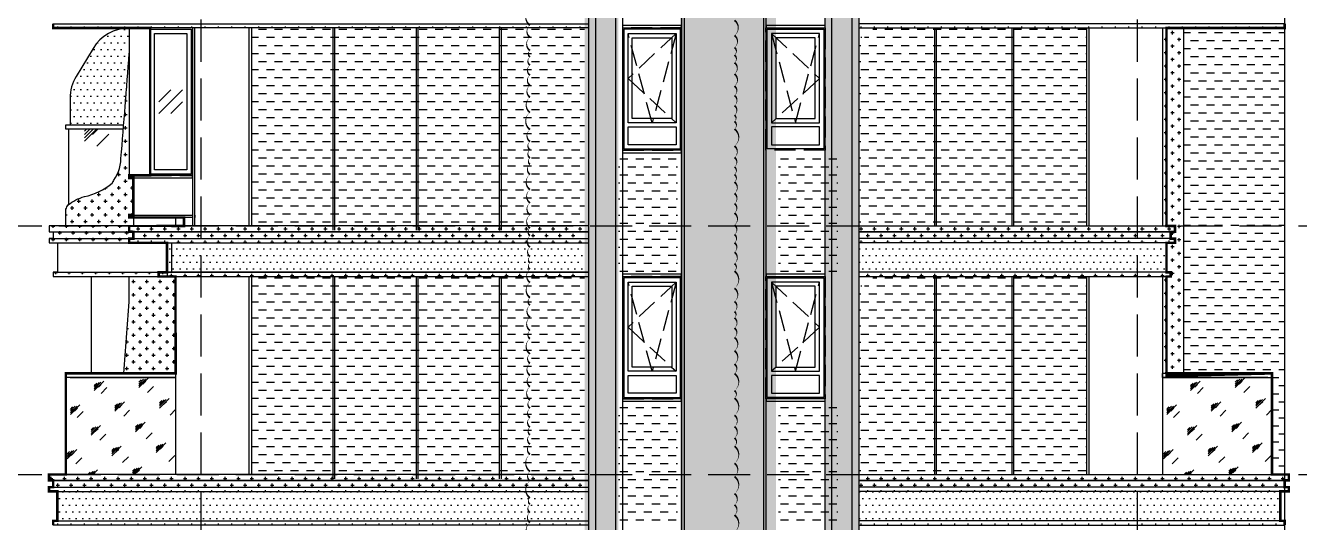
# Model space of a CAD drawing. Extents: x 646072 to 1012572, y -46617 to 16093.
# Drawn here: x 845536 to 860642, y -21372 to -15472 of the extents above; entities that cross this region are included whole.
import ezdxf

# ---------------------------------------------------------------- set-up
doc = ezdxf.new("R2010")
doc.units = 0
doc.header["$LTSCALE"] = 1000
doc.header["$MEASUREMENT"] = 0
for name, pattern in [('3#楼-HZS$0$3#楼-HZS$0$__DASH', [0.35, 0.25, -0.1]), ('3#楼-HZS$0$3#楼-HZS$0$DASH', [0.35, 0.25, -0.1]), ('3#楼-HZS$0$DOTE', [2.4200000000000004, 2, -0.2, 0.02, -0.2])]:
    doc.linetypes.add(name, pattern=pattern)
for name, color, linetype in [('3#楼-HZS$0$3#楼-HZS$0$00-看线', 251, 'Continuous'), ('3#楼-HZS$0$3#楼-HZS$0$00-立面灰色金属看线', 252, 'Continuous'), ('3#楼-HZS$0$3#楼-HZS$0$00-立面米色看线', 31, 'Continuous'), ('3#楼-HZS$0$3#楼-HZS$0$0923调整', 6, 'Continuous'), ('3#楼-HZS$0$3#楼-HZS$0$A-LINE-浅灰色铝板幕墙-填充', 115, 'Continuous'), ('3#楼-HZS$0$3#楼-HZS$0$DOTE', 1, '3#楼-HZS$0$DOTE'), ('3#楼-HZS$0$3#楼-HZS$0$ELEV-WIND', 4, 'Continuous'), ('3#楼-HZS$0$3#楼-HZS$0$RAIL', 163, 'Continuous'), ('3#楼-HZS$0$3#楼-HZS$0$WINDOW', 4, 'Continuous'), ('3#楼-HZS$0$3#楼-HZS$0$填充-浅黄色铝板', 30, 'Continuous'), ('3#楼-HZS$0$3#楼-HZS$0$填充-深灰色涂料', 11, 'Continuous'), ('3#楼-HZS$0$3#楼-HZS$0$填充-玻璃', 150, 'Continuous'), ('3#楼-HZS$0$3#楼-HZS$0$填充-银白色铝板', 115, 'Continuous'), ('3#楼-HZS$0$立面分缝', 5, 'Continuous')]:
    doc.layers.add(name, color=color, linetype=linetype)
doc.layers.add('3#楼-HZS$0$3#楼-HZS$0$1#2#住宅楼 平面图$0$A-00-15-1#-PM-2F$0$00-装饰-看', color=46, linetype='Continuous', lineweight=5)
doc.layers.add('3#楼-HZS$0$A-ANNO-MODI', color=6, linetype='Continuous', plot=False)
pattern_1 = [(0, (0, -8850), (95.25, 95.25), [95.25, -95.25])]
pattern_2 = [(0, (0, -11800), (95.25, 95.25), [95.25, -95.25])]
pattern_3 = [(0, (0, 5900), (95.25, 95.25), [95.25, -95.25])]
pattern_4 = [(0, (0, 2950), (95.25, 95.25), [95.25, -95.25])]
pattern_5 = [(0, (0, 0), (79.375, 79.375), [39.6875, -119.0625]), (90, (19.84375, -19.84375), (-79.375, 79.375), [39.6875, -119.0625])]
pattern_6 = [(0, (0, -5900), (79.375, 79.375), [39.6875, -119.0625]), (90, (19.84375, -5919.84375), (-79.375, 79.375), [39.6875, -119.0625])]
pattern_7 = [(0, (0, -11800), (79.375, 79.375), [39.6875, -119.0625]), (90, (19.84375, -11819.84375), (-79.375, 79.375), [39.6875, -119.0625])]
pattern_8 = [(0, (0, -11800), (39.6875, 79.375), [0, -79.375])]
pattern_9 = [(0, (0, -5900), (39.6875, 79.375), [0, -79.375])]

# ---------------------------------------------------------------- blocks, each defined once
blk = doc.blocks.new('3#楼-HZS$0$3#楼-HZS$0$asdg04d+9j80')
at = {"layer": '3#楼-HZS$0$3#楼-HZS$0$ELEV-WIND', "color": 8, "linetype": '3#楼-HZS$0$3#楼-HZS$0$__DASH'}
blk.add_lwpolyline([(166652.1028225891, -257724.6046364194), (167352.1028225764, -257724.6046364194), (167352.1028225764, -259174.6046364194), (166652.1028225891, -259174.6046364194)], close=True, dxfattribs=at)
at = {"layer": '3#楼-HZS$0$3#楼-HZS$0$ELEV-WIND'}
for points in [[(166667.1028225891, -257739.6046364194), (167337.1028225764, -257739.6046364194), (167337.1028225764, -259159.6046364194), (166667.1028225891, -259159.6046364194)], [(167287.1028225764, -257789.6046364194), (166717.1028225891, -257789.6046364194), (166717.1028225891, -258849.6046364194), (167287.1028225764, -258849.6046364194)], [(167237.1028225764, -257839.6046364194), (166767.1028225891, -257839.6046364194), (166767.1028225891, -258799.6046364194), (167237.1028225764, -258799.6046364194)], [(167287.1028225764, -258899.6046364194), (166717.1028225891, -258899.6046364194), (166717.1028225891, -259109.6046364194), (167287.1028225764, -259109.6046364194)]]:
    blk.add_lwpolyline(points, close=True, dxfattribs=at)
at = {"layer": '3#楼-HZS$0$3#楼-HZS$0$ELEV-WIND', "color": 8, "linetype": '3#楼-HZS$0$3#楼-HZS$0$DASH'}
for points in [[(166717.1028225891, -257789.6046364194), (167287.1028225764, -258324.6046364194), (166717.1028225891, -258849.6046364194)], [(166717.1028225891, -257789.6046364194), (167002.1028225827, -258849.6046364194), (167287.1028225764, -257789.6046364194)]]:
    blk.add_lwpolyline(points, dxfattribs=at)
blk = doc.blocks.new('3#楼-HZS$0$3#楼-HZS$0$df0j4+fg90')
at = {"layer": '3#楼-HZS$0$3#楼-HZS$0$A-LINE-浅灰色铝板幕墙-填充'}
h = blk.add_hatch(dxfattribs=at)
h.set_pattern_fill('DOTS', color=256, scale=50)
h.set_pattern_definition(pattern_9)
h.paths.add_polyline_path([(353517.7287964083, 121489.0151179913), (348567.6548393955, 121489.0151179913), (348567.6548393955, 121139.0151179913), (353517.7287964083, 121139.0151179913)])
h = blk.add_hatch(dxfattribs=at)
h.set_pattern_fill('DOTS', color=256, scale=50)
h.set_pattern_definition(pattern_9)
h.paths.add_polyline_path([(360417.9701217088, 121489.0151179913), (356768.3536430785, 121489.0151179913), (356768.3536430785, 121139.0151179913), (360417.9701217088, 121139.0151179913)])
h = blk.add_hatch(dxfattribs=at)
h.set_pattern_fill('DOTS', color=256, scale=50)
h.set_pattern_definition(pattern_8)
h.paths.add_polyline_path([(353517.7287964083, 118539.0151179913), (347267.7280348499, 118539.0151179913), (347267.7280348499, 118189.0151179913), (353517.7287964083, 118189.0151179913)])
h = blk.add_hatch(dxfattribs=at)
h.set_pattern_fill('DOTS', color=256, scale=50)
h.set_pattern_definition(pattern_8)
h.paths.add_polyline_path([(361767.9701217088, 118539.0151179913), (356768.3536430785, 118539.0151179913), (356768.3536430785, 118189.0151179913), (361767.9701217088, 118189.0151179913)])
at = {"layer": '3#楼-HZS$0$3#楼-HZS$0$填充-浅黄色铝板'}
h = blk.add_hatch(dxfattribs=at)
h.set_pattern_fill('CROSS', color=30, scale=50)
h.set_pattern_definition(pattern_5)
h.paths.add_polyline_path([(353517.7287964083, 115189.0151179791), (353917.7287964083, 115189.0151179791), (353917.7287964083, 133489.0151179914), (353517.7287964083, 133489.0151179914)])
h = blk.add_hatch(dxfattribs=at)
h.set_pattern_fill('CROSS', color=30, scale=50)
h.set_pattern_definition([(0, (-150, 0), (79.375, 79.375), [39.6875, -119.0625]), (90, (-130.15625, -19.84375), (-79.375, 79.375), [39.6875, -119.0625])])
h.paths.add_polyline_path([(356368.3536430784, 107189.0151181612), (356768.3536430786, 107189.0151181612), (356768.3536430785, 130539.0151179913), (356368.3536430785, 130539.0151179913)])
h = blk.add_hatch(dxfattribs=at)
h.set_pattern_fill('CROSS', color=30, scale=50)
h.set_pattern_definition(pattern_6)
h.paths.add_polyline_path([(353517.7287964083, 124639.0151179913), (347167.7280348499, 124639.0151179913), (347167.7280348499, 124569.0151179791), (353517.7287964083, 124569.0151179791)])
h.paths.add_polyline_path([(353517.7287964083, 124569.0151179791), (347217.7280348499, 124569.0151179791), (347217.7280348499, 124489.0151179791), (353517.7287964083, 124489.0151179791)])
h.paths.add_polyline_path([(353517.7287964083, 124489.0151179791), (347217.7280348499, 124489.0151179791), (347167.7280348499, 124489.0151179791), (347167.7280348499, 124439.0151179913), (347267.7280348499, 124439.0151179913), (353517.7287964083, 124439.0151179913)])
h.paths.add_polyline_path([(353517.7287964083, 124089.0151179913), (347217.7280348499, 124089.0151179913), (347217.7280348499, 124039.0151179913), (353517.7287964083, 124039.0151179913)])
h = blk.add_hatch(dxfattribs=at)
h.set_pattern_fill('CROSS', color=30, scale=50)
h.set_pattern_definition(pattern_6)
h.paths.add_polyline_path([(361867.9701217088, 124639.0151179913), (356768.3536430785, 124639.0151179913), (356768.3536430785, 124569.0151179791), (361867.9701217088, 124569.0151179791)])
h.paths.add_polyline_path([(361817.9701217088, 124569.0151179791), (356768.3536430785, 124569.0151179791), (356768.3536430785, 124489.0151179791), (361817.9701217088, 124489.0151179791)])
h.paths.add_polyline_path([(361867.9701217088, 124489.0151179791), (361817.9701217088, 124489.0151179791), (356768.3536430785, 124489.0151179791), (356768.3536430785, 124439.0151179913), (361767.9701217088, 124439.0151179913), (361867.9701217088, 124439.0151179913)])
h.paths.add_polyline_path([(361817.9701217088, 124089.0151179913), (356768.3536430785, 124089.0151179913), (356768.3536430785, 124039.0151179913), (361817.9701217088, 124039.0151179913)])
h = blk.add_hatch(dxfattribs=at)
h.set_pattern_fill('CROSS', color=30, scale=50)
h.set_pattern_definition(pattern_6)
h.paths.add_polyline_path([(353517.7287964083, 121689.0151179913), (348117.6548393955, 121689.0151179913), (348117.6548393955, 121619.0151179791), (353517.7287964083, 121619.0151179791)])
h.paths.add_polyline_path([(353517.7287964083, 121619.0151179791), (348167.6548393955, 121619.0151179791), (348167.6548393955, 121539.0151179791), (353517.7287964083, 121539.0151179791)])
h.paths.add_polyline_path([(353517.7287964083, 121539.0151179791), (348117.6548393955, 121539.0151179791), (348117.6548393955, 121489.0151179913), (348567.6548393955, 121489.0151179913), (353517.7287964083, 121489.0151179913)])
h.paths.add_polyline_path([(353517.7287964083, 121139.0151179913), (348567.6548393955, 121139.0151179913), (348567.6548393955, 121089.0151179791), (353517.7287964083, 121089.0151179791)])
h = blk.add_hatch(dxfattribs=at)
h.set_pattern_fill('CROSS', color=30, scale=50)
h.set_pattern_definition(pattern_6)
h.paths.add_polyline_path([(360517.9701217088, 121689.0151179913), (356768.3536430785, 121689.0151179913), (356768.3536430785, 121619.0151179791), (360517.9701217088, 121619.0151179791)])
h.paths.add_polyline_path([(360467.9701217088, 121619.0151179791), (356768.3536430785, 121619.0151179791), (356768.3536430785, 121539.0151179791), (360467.9701217088, 121539.0151179791)])
h.paths.add_polyline_path([(360517.9701217088, 121539.0151179791), (360467.9701217088, 121539.0151179791), (356769.102231172, 121539.0151179791), (356769.102231172, 121489.0151179913), (360417.9701217088, 121489.0151179913), (360517.9701217088, 121489.0151179913)])
h.paths.add_polyline_path([(360467.9701217088, 121139.0151179913), (356768.3536430785, 121139.0151179913), (356768.3536430785, 121089.0151179913), (360467.9701217088, 121089.0151179913)])
h = blk.add_hatch(dxfattribs=at)
h.set_pattern_fill('CROSS', color=30, scale=50)
h.set_pattern_definition(pattern_7)
h.paths.add_polyline_path([(353517.7287964083, 118739.0151179913), (347167.7280348499, 118739.0151179913), (347167.7280348499, 118669.0151179791), (353517.7287964083, 118669.0151179791)])
h.paths.add_polyline_path([(353517.7287964083, 118669.0151179791), (347217.7280348499, 118669.0151179791), (347217.7280348499, 118589.0151179791), (353517.7287964083, 118589.0151179791)])
h.paths.add_polyline_path([(353517.7287964083, 118589.0151179791), (347217.7280348499, 118589.0151179791), (347167.7280348499, 118589.0151179791), (347167.7280348499, 118539.0151179913), (347267.7280348499, 118539.0151179913), (353517.7287964083, 118539.0151179913)])
h.paths.add_polyline_path([(353517.7287964083, 118189.0151179913), (347217.7280348499, 118189.0151179913), (347217.7280348499, 118139.0151179913), (353517.7287964083, 118139.0151179913)])
h = blk.add_hatch(dxfattribs=at)
h.set_pattern_fill('CROSS', color=30, scale=50)
h.set_pattern_definition(pattern_7)
h.paths.add_polyline_path([(361867.9701217088, 118739.0151179913), (356768.3536430785, 118739.0151179913), (356768.3536430785, 118669.0151179791), (361867.9701217088, 118669.0151179791)])
h.paths.add_polyline_path([(361817.9701217088, 118669.0151179791), (356768.3536430785, 118669.0151179791), (356768.3536430785, 118589.0151179791), (361817.9701217088, 118589.0151179791)])
h.paths.add_polyline_path([(361867.9701217088, 118589.0151179791), (361817.9701217088, 118589.0151179791), (356768.3536430785, 118589.0151179791), (356768.3536430785, 118539.0151179913), (361767.9701217088, 118539.0151179913), (361867.9701217088, 118539.0151179913)])
h.paths.add_polyline_path([(361817.9701217088, 118189.0151179913), (356768.3536430785, 118189.0151179913), (356768.3536430785, 118139.0151179913), (361817.9701217088, 118139.0151179913)])
at = {"layer": '3#楼-HZS$0$3#楼-HZS$0$填充-深灰色涂料'}
h = blk.add_hatch(dxfattribs=at)
h.set_pattern_fill('DASH', color=11, scale=100)
h.set_pattern_definition([(0, (0, 0), (95.25, 95.25), [95.25, -95.25])])
h.paths.add_polyline_path([(354648.1153291609, 107189.0151181612), (355788.102231172, 107189.0151181612), (355788.102231172, 132889.0151180035), (354648.1153291608, 132889.0151180035)])
h = blk.add_hatch(dxfattribs=at)
h.set_pattern_fill('DASH', color=11, scale=100)
h.set_pattern_definition(pattern_1)
h.paths.add_polyline_path([(353517.7287964083, 124039.0151180035), (349567.6551252609, 124039.0151180035), (349567.6551252609, 121689.0151179913), (353517.7287964083, 121689.0151179913)])
h = blk.add_hatch(dxfattribs=at)
h.set_pattern_fill('DASH', color=11, scale=100)
h.set_pattern_definition(pattern_1)
edge = h.paths.add_edge_path()
edge.add_line((359467.9701217088, 124039.0150509019), (356935.5109068885, 124039.0150509019))
edge.add_arc((356819.7083585535, 124042.8797375684), 115.8670186201491, 243.6904142570878, 358.0885732969167, ccw=False)
edge.add_line((356768.3536430785, 123939.0151179792), (356768.3536430785, 121689.0151179913))
edge.add_line((356768.3536430785, 121689.0151179913), (359467.9701217088, 121689.0151179913))
edge.add_line((359467.9701217088, 121689.0151179913), (359467.9701217088, 124039.0150509019))
h = blk.add_hatch(dxfattribs=at)
h.set_pattern_fill('DASH', color=250, scale=100)
h.set_pattern_definition([(0, (-498153.7722642744, 141892.0115909563), (95.25, 95.25), [95.25, -95.25])])
h.paths.add_polyline_path([(361818.0736871633, 124039.0151179913), (360618.3807563861, 124039.0151179913), (360618.3807563861, 119939.0151180039), (361667.9701217087, 119939.0151180039), (361667.9701217087, 119889.0151180006), (361667.9701217087, 118739.0151179913), (361818.0736871633, 118739.0151179913)])
h = blk.add_hatch(dxfattribs=at)
h.set_pattern_fill('DASH', color=11, scale=100)
h.set_pattern_definition(pattern_3)
h.paths.add_polyline_path([(354618.1153291608, 122559.0151180035), (353917.7287964083, 122559.0151180035), (353917.7287964083, 121119.0151180035), (354618.1153291608, 121119.0151180035)])
h = blk.add_hatch(dxfattribs=at)
h.set_pattern_fill('DASH', color=11, scale=100)
h.set_pattern_definition(pattern_3)
h.paths.add_polyline_path([(356518.3536430785, 122559.0151180035), (355818.102231172, 122559.0151180035), (355818.102231172, 121119.0151180035), (356518.3536430785, 121119.0151180035)])
h = blk.add_hatch(dxfattribs=at)
h.set_pattern_fill('DASH', color=11, scale=100)
h.set_pattern_definition(pattern_2)
h.paths.add_polyline_path([(353517.7287964083, 121089.0151180035), (349567.6551252609, 121089.0151180035), (349567.6551252609, 118739.0151179913), (353517.7287964083, 118739.0151179913)])
h = blk.add_hatch(dxfattribs=at)
h.set_pattern_fill('DASH', color=11, scale=100)
h.set_pattern_definition(pattern_2)
edge = h.paths.add_edge_path()
edge.add_line((359467.9701217088, 121089.0150509019), (356935.5109068885, 121089.0150509019))
edge.add_arc((356819.7083585535, 121092.8797375684), 115.8670186201491, 243.6904142570878, 358.0885732969167, ccw=False)
edge.add_line((356768.3536430785, 120989.0151179792), (356768.3536430785, 118739.0151179913))
edge.add_line((356768.3536430785, 118739.0151179913), (359467.9701217088, 118739.0151179913))
edge.add_line((359467.9701217088, 118739.0151179913), (359467.9701217088, 121089.0150509019))
h = blk.add_hatch(dxfattribs=at)
h.set_pattern_fill('DASH', color=11, scale=100)
h.set_pattern_definition(pattern_4)
h.paths.add_polyline_path([(354618.1153291608, 119609.0151180035), (353917.7287964083, 119609.0151180035), (353917.7287964083, 118169.0151180035), (354618.1153291608, 118169.0151180035)])
h = blk.add_hatch(dxfattribs=at)
h.set_pattern_fill('DASH', color=11, scale=100)
h.set_pattern_definition(pattern_4)
h.paths.add_polyline_path([(356518.3536430785, 119609.0151180035), (355818.102231172, 119609.0151180035), (355818.102231172, 118169.0151180035), (356518.3536430785, 118169.0151180035)])
at = {"layer": '3#楼-HZS$0$3#楼-HZS$0$填充-玻璃'}
h = blk.add_hatch(dxfattribs=at)
h.set_pattern_fill('玻璃1', color=150, scale=50)
h.set_pattern_definition([(45, (0, -11780), (-244.9417890030201, 244.9417890030201), [112, -288]), (45, (48, -11760), (-244.9417890030201, 244.9417890030201), [48, -352]), (45, (0, -11760), (-244.9417890030201, 244.9417890030201), [80, -320]), (45, (24, -11780), (268.700576850888, -268.7005768508881), [100, -300]), (45, (0, -11800), (-244.9417890030201, 244.9417890030201), [160, -240]), (45, (0, -11740), (-244.9417890030201, 244.9417890030201), [40, -360])])
h.paths.add_polyline_path([(347367.72803485, 119889.0151180006), (348667.6551252609, 119889.0151180006), (348667.6551252609, 118739.0151179791), (347367.72803485, 118739.0151179791)])
h = blk.add_hatch(dxfattribs=at)
h.set_pattern_fill('玻璃1', color=150, scale=50)
h.set_pattern_definition([(45, (12999.2948337323, -11780), (-244.9417890030201, 244.9417890030201), [112, -288]), (45, (13047.2948337323, -11760), (-244.9417890030201, 244.9417890030201), [48, -352]), (45, (12999.2948337323, -11760), (-244.9417890030201, 244.9417890030201), [80, -320]), (45, (13023.2948337323, -11780), (268.700576850888, -268.7005768508881), [100, -300]), (45, (12999.2948337323, -11800), (-244.9417890030201, 244.9417890030201), [160, -240]), (45, (12999.2948337323, -11740), (-244.9417890030201, 244.9417890030201), [40, -360])])
h.paths.add_polyline_path([(360367.0228685823, 119889.0151180006), (361666.9499589932, 119889.0151180006), (361666.9499589932, 118739.0151179791), (360367.0228685823, 118739.0151179791)])
blk = doc.blocks.new('3#楼-HZS$0$3#楼-HZS$0$tytutyuiytiuty')
at = {"layer": '3#楼-HZS$0$3#楼-HZS$0$ELEV-WIND', "color": 8, "linetype": '3#楼-HZS$0$3#楼-HZS$0$__DASH'}
blk.add_lwpolyline([(147924.410584872, -250027.7864665329), (147424.4108036832, -250027.7864665329), (147424.4108036832, -251777.7864665329), (147924.410584872, -251777.7864665329)], close=True, dxfattribs=at)
at = {"layer": '3#楼-HZS$0$3#楼-HZS$0$ELEV-WIND'}
for points in [[(147424.4108036832, -250042.7864665329), (147909.410584872, -250042.7864665329), (147909.410584872, -251762.7864665329), (147424.4108036832, -251762.7864665329)], [(147474.4108036832, -250092.7864665329), (147859.410584872, -250092.7864665329), (147859.410584872, -251712.7864665329), (147474.4108036832, -251712.7864665329)]]:
    blk.add_lwpolyline(points, close=True, dxfattribs=at)
blk = doc.blocks.new('3#楼-HZS$0$3#楼-HZS$0$zdfs+gd5+9gj0h')
at = {"layer": '3#楼-HZS$0$3#楼-HZS$0$填充-浅黄色铝板'}
h = blk.add_hatch(dxfattribs=at)
h.set_pattern_fill('CROSS', color=250, scale=50)
h.set_pattern_definition(pattern_5)
h.paths.add_polyline_path([(224423.9784421, -124052.2831765233), (224674.3890767773, -124052.2831765233), (224674.3890767773, -126402.2831765354), (224423.9784421, -126402.2831765354)])
h.paths.add_polyline_path([(224423.9784421, -126402.2831765354), (224524.3890767773, -126402.2831765354), (224524.3890767773, -126472.2831765354), (224574.3890767773, -126472.2831765354), (224574.3890767773, -126552.2831765354), (224524.3890767773, -126552.2831765354), (224524.3890767773, -126602.2831765233), (224624.3890767773, -126602.2831765233), (224624.3890767773, -126952.2831765233), (224574.3890767773, -126952.2831765233), (224574.3890767773, -127002.2831765233), (224674.3890767773, -127002.2831765233), (224674.3890767773, -128152.2831765107), (224423.9784421, -128152.2831765107)])
at = {"layer": '3#楼-HZS$0$3#楼-HZS$0$00-看线', "elevation": 1e-08}
blk.add_lwpolyline([(224423.9784421, -124052.2831765233), (224423.9784421, -128152.2831765107)], dxfattribs=at)
blk = doc.blocks.new('3#楼-HZS$0$3#楼-HZS$0$sz0fg4+df980j')
at = {"layer": '3#楼-HZS$0$3#楼-HZS$0$填充-浅黄色铝板'}
h = blk.add_hatch(dxfattribs=at)
h.set_pattern_fill('CROSS', color=250, scale=50)
h.set_pattern_definition([(0, (-1126718.565396795, 51894.03847895226), (79.375, 79.375), [39.6875, -119.0625]), (90, (-1126698.721646795, 51874.19472895226), (-79.375, 79.375), [39.6875, -119.0625])])
edge = h.paths.add_edge_path()
edge.add_line((949.4523340946762, 14500.00068824175), (949.4523340418236, 12970.03873150532))
edge.add_line((949.4523340418236, 12970.03873150532), (1000.00074787729, 12970.03873150358))
edge.add_line((1000.00074787729, 12970.03873150358), (1000.000747862388, 12530.03873149549))
edge.add_line((1000.000747862156, 12530.03873149549), (950.0010790840024, 12530.0387314972))
edge.add_line((950.0010790840024, 12530.0387314972), (950.0007478770567, 12500.0387314972))
edge.add_line((950.0007478772895, 12500.0387314972), (1000.001079083071, 12500.03871720696))
edge.add_line((1000.001079083071, 12500.03871720696), (1000.00074787729, 12400.03873149068))
edge.add_line((1000.00074787729, 12400.03873149068), (199.4552922326839, 12400.03873141343))
edge.add_line((199.455292232451, 12400.03873141341), (199.455292232451, 12600.0387314134))
edge.add_arc((394.2832762735197, 12521.57540758928), 210.0343699277474, 502.4595995358362, 518.0638117142032, ccw=False)
edge.add_arc((544.0989876718959, 12270.51330450809), 493.7138411202642, 464.6628066856925, 489.84925494788, ccw=False)
edge.add_arc((271.7218903187895, 13461.26210623492), 728.1891603912885, 281.6787722616173, 310.7366389926569)
edge.add_arc((327.4796568375314, 13226.18329300666), 525.5691799372054, 322.9471276859082, 357.148631248238)
edge.add_arc((-117825.9819498922, 22714.08146886762), 119059.1236000851, 355.416593846206, 356.0439292272274)
h = blk.add_hatch(dxfattribs=at)
h.set_pattern_fill('CROSS', color=250, scale=50)
h.set_pattern_definition([(0, (-845321.4992200356, 38502.99716113403), (79.375, 79.375), [39.6875, -119.0625]), (90, (-845301.6554700356, 38483.15341113403), (-79.375, 79.375), [39.6875, -119.0625])])
h.paths.add_polyline_path([(949.9278836343437, 12200.00068816898), (949.9278836343437, 12250.00068815681), (999.9278836343437, 12250.00068815681), (1000.001079088659, 12330.00087488462), (949.9278836343437, 12330.00068815681), (949.9278836343437, 12400.00068815681), (0.001079088659025729, 12400.00068815681), (0.001079090172424912, 12330.00087486373), (50.00107908865903, 12330.00087486477), (50.00107908865903, 12250.00087487308), (0.001079088659025729, 12250.00087487308), (0.001079089008271694, 12200.00087489963)])
h = blk.add_hatch(dxfattribs=at)
h.set_pattern_fill('CROSS', color=250, scale=50)
h.set_pattern_definition([(0, (-1726747.74903091, 159635.962865266), (79.375, 79.375), [39.6875, -119.0625]), (90, (-1726727.90528091, 159616.119115266), (-79.375, 79.375), [39.6875, -119.0625])])
h.paths.add_polyline_path([(50.00107908865903, 11850.00068817432), (1400.001079084468, 11850.00068817432), (1400.001079084468, 11800.00068816886), (50.00107908865903, 11800.00068816886)])
h = blk.add_hatch(dxfattribs=at)
h.set_pattern_fill('CROSS', color=250, scale=50)
h.set_pattern_definition([(0, (-1125274.918343643, 51894.00049799713), (79.375, 79.375), [39.6875, -119.0625]), (90, (-1125255.074593643, 51874.15674799713), (-79.375, 79.375), [39.6875, -119.0625])])
edge = h.paths.add_edge_path()
edge.add_line((888.1634962530807, 10650.00075054062), (1499.928169499733, 10650.00075054061))
edge.add_line((1499.928169499733, 10650.00075054061), (1499.928169499617, 11800.00075053556))
edge.add_line((1499.928169499617, 11800.00075053556), (950.0010792915709, 11800.00075053556))
edge.add_line((950.0010792915709, 11800.00075053556), (950.0010792915709, 11499.96270728666))
edge.add_arc((-117825.4332046916, 19714.04348791481), 119059.1236000815, 355.6338132337424, 356.04392922722616, ccw=False)
at = {"layer": '3#楼-HZS$0$3#楼-HZS$0$填充-玻璃'}
h = blk.add_hatch(dxfattribs=at)
h.set_pattern_fill('玻璃1', color=250, scale=100)
h.set_pattern_definition([(45, (-845321.4992200356, 44442.99716113403), (-489.8835780060401, 489.8835780060401), [224, -576]), (45, (-845225.4992200356, 44482.99716113403), (-489.8835780060401, 489.8835780060401), [96, -704]), (45, (-845321.4992200356, 44482.99716113403), (-489.8835780060401, 489.8835780060401), [160, -640]), (45, (-845273.4992200356, 44442.99716113403), (537.401153701776, -537.4011537017761), [200, -600]), (45, (-845321.4992200356, 44402.99716113403), (-489.8835780060401, 489.8835780060401), [320, -480]), (45, (-845321.4992200356, 44522.99716113403), (-489.8835780060401, 489.8835780060401), [80, -720])])
h.paths.add_polyline_path([(881.0175094846636, 13550.00068816835), (230.0039926316822, 13550.00068816835), (230.0039926316822, 12651.39216946189, -0.1088350753991676), (419.1252063425491, 12748.10996564281, 0.1274726537944092), (746.9258121041348, 12909.4626235004, 0.1503499828996154), (852.3981503215618, 13200.00068812897, 0.0007971935028610926)])
at = {"layer": '3#楼-HZS$0$3#楼-HZS$0$填充-银白色铝板'}
h = blk.add_hatch(dxfattribs=at)
h.set_pattern_fill('DOTS', color=250, scale=50)
h.set_pattern_definition([(0, (-1726747.74903091, 159502.8970125259), (39.6875, 79.375), [0, -79.375])])
edge = h.paths.add_edge_path()
edge.add_arc((950.0010792914545, 14250.00068816897), 499.9999999998909, 90.00000000001334, 148.9690272509858)
edge.add_line((521.5567002814496, 14507.75137021384), (321.010913221282, 14174.39545232608))
edge.add_arc((749.4552922315197, 13916.64477028133), 499.9999999999996, 148.9690272510117, 180.0000000000033)
edge.add_line((249.4552922315197, 13916.6447702813), (249.4552922326839, 13600.00068817167))
edge.add_line((249.4552922326839, 13600.00068817167), (885.0142876394093, 13600.00068817167))
edge.add_arc((4126.301803274313, 13593.15710660145), 3241.294740318966, 171.2600042494356, 179.8790271593696, ccw=False)
edge.add_arc((5344.164031145512, 14236.32710294179), 4424.085057908338, 173.3324380912406, 181.9514610011744, ccw=False)
at = {"layer": '3#楼-HZS$0$3#楼-HZS$0$00-看线'}
blk.add_line((950.0010792915709, 11499.96270728661), (950.0010792915709, 11800.00075052786), dxfattribs=at)
at = {"layer": '3#楼-HZS$0$3#楼-HZS$0$00-看线', "color": 250}
blk.add_lwpolyline([(950.0010792914545, 14750.00068818107), (950.0010792914545, 12970.00068819115), (1000.001079084002, 12970.00068818942), (1000.001079084002, 12530.00068818306), (950.0010790840024, 12530.00068818306), (950.0010790830711, 12500.00068818306), (1000.001079083071, 12500.00068818133), (1000.001079084002, 12400.00068816898), (199.455292232451, 12400.00068816898)], dxfattribs=at)
at = {"layer": '3#楼-HZS$0$3#楼-HZS$0$00-看线', "elevation": 3.018086236483697e-07}
blk.add_lwpolyline([(950.0010792914545, 14750.00068816886, 0.2631335219080186), (521.5567002814496, 14507.75137021387), (321.0109132217476, 14174.3954523268, 0.1362316768102551), (249.4552922326839, 13916.64477028002), (249.4552922326839, 13600.00068817097)], format="xyb", dxfattribs=at)
at = {"layer": '3#楼-HZS$0$3#楼-HZS$0$00-看线'}
for points in [[(199.455292232451, 12400.00068809927), (199.455292232451, 12600.00068809926, -0.007705308354080122), (199.455292232451, 12600.00068809926, -0.06819162523306266), (227.7420060987351, 12649.51565102547, -0.110341176888654), (419.1252063425491, 12748.10996564281), (419.1252063425491, 12748.10996564281), (419.1252063425491, 12748.10996564281, 0.1274726537944078), (746.9258121041348, 12909.4626235004), (746.9258121041348, 12909.4626235004, 0.1503499828851486), (852.3981503191171, 13200.00068809961, 0.002846124476623772), (949.4523340946762, 14449.96264492761), (949.4523340946762, 14449.96264492761), (949.4523340946762, 14449.96264492761)], [(888.1634962530807, 10650.0007505406, 0.001789470510424884), (950.0010792915709, 11499.96270728661), (950.0010792915709, 11499.96270728661), (950.0010792915709, 11499.96270728661)]]:
    blk.add_lwpolyline(points, format="xyb", dxfattribs=at)
for points, elevation in [([(881.01750948478, 13550.00068816835), (200.0039926316822, 13550.00068816835), (200.0039926316822, 13600.00068817167), (885.0142876394093, 13600.00068817167)], -9.721127258702678e-09), ([(0.001079088659025729, 12250.00087487308), (1000.001079088659, 12250.00087489397)], 3.118086236483697e-07), ([(50.00107908865903, 11850.00095873034), (1450.249489312177, 11850.00086166195)], 3.118086236483697e-07)]:
    blk.add_lwpolyline(points, dxfattribs=dict(at, elevation=elevation))
for points in [[(230.0039926316822, 13550.00068816835), (230.0039926316822, 12651.39216946189)], [(1000.001079088659, 12400.00068818439), (0.001079088659025729, 12400.00068816898), (0.001079088659025729, 12330.00087486373), (50.00107908865903, 12330.00087486373), (50.00107908865903, 12250.00087487308), (0.001079088659025729, 12250.00087487308), (0.001079088659025729, 12200.00087489963), (100.001079088659, 12200.00087489963), (100.001079088659, 11850.00095873034), (50.00107908865903, 11850.00095873034), (50.00107908865903, 11800.00068816886), (1450.249489312177, 11800.00059108956)], [(0.001079088659025729, 12330.00087486373), (1000.001079088659, 12330.00087488462)], [(500.0010792915709, 11800.00062230531), (500.0010792915709, 10650.00068818161)]]:
    blk.add_lwpolyline(points, dxfattribs=at)
at = {"layer": '3#楼-HZS$0$3#楼-HZS$0$00-看线', "color": 250, "elevation": 3.118086236483697e-07}
blk.add_lwpolyline([(0.001079088659025729, 12200.00087489963), (1000.001079088659, 12200.00087490772)], dxfattribs=at)
blk = doc.blocks.new('3#楼-HZS$0$3#楼-HZS$0$d+f9g5j04+9k0')
at = {"color": 7, "const_width": 30}
for points in [[(440958.4997100325, 1434.282804610964), (440958.4997100325, 1484.282804610964), (440908.4997100325, 1484.282804610964), (440908.4997100325, 1834.282804610964), (441008.4997100325, 1834.282804610964), (441008.4997100325, 1884.282804598799), (440959.0287951363, 1884.282804598799), (440959.0287951363, 1964.282804598799), (441008.4997100325, 1964.282804598799), (441008.4997100325, 2034.282804610964), (440809.7419315799, 2034.282804623595), (440809.7419315799, 3234.282804623595), (439558.7946784563, 3234.282804620801), (439558.7946784535, 4384.282804610964), (439608.7946784535, 4384.282804610964), (439608.7946784535, 4434.282804610964), (439558.7946784535, 4434.282804610964), (439558.7946784535, 4784.282804610964), (439658.7946784535, 4784.282804610964), (439658.7946784535, 4834.282804598799), (439608.7946784535, 4834.282804598799), (439608.7946784535, 4914.282804598799), (439658.7946784535, 4914.282804598799), (439658.7946784535, 4984.282804610964), (439558.7946784535, 4984.282804610964), (439558.7946784535, 7334.282804610964), (440958.4997100325, 7334.282804610964), (440958.4997100325, 7384.282804610964)], [(426357.8774215883, 7384.282804610964), (426357.8774215883, 7334.282804610964), (427508.1783202488, 7334.282804610964), (427508.1783202488, 5584.282804610964), (427257.9239407042, 5584.282804610964), (427257.9239404495, 5554.282804633258), (427307.9239402422, 5554.282804633258), (427307.9239407042, 5114.28280462345), (427257.9239407042, 5114.282804625167), (427257.9239407042, 5114.282804625167), (427257.9239407042, 5084.282804625167), (427908.0459205068, 5084.282804602568), (427908.0459205068, 4984.504524386066), (427258.1778155724, 4984.282804610935), (427258.1778155738, 4914.282804618648), (427308.1778155724, 4914.282804598799), (427308.1778155724, 4834.282804598799), (427258.1778155724, 4834.282804598799), (427257.9239402422, 4784.282804618648), (427708.1778155724, 4784.282804610964), (427708.1778155724, 4434.282804610964), (427608.1778155724, 4434.282804610964), (427608.1778155724, 4384.282804598799), (427808.1781014376, 4384.282804598799), (427809.1982641532, 3234.282804623595), (426507.8774215884, 3234.282804623595), (426507.8774215884, 2034.282804610935), (426308.2510110266, 2034.282804610964), (426308.2510110266, 1964.282804598799), (426357.8774215883, 1964.282804598799), (426357.8774215883, 1884.282804598799), (426307.8774215883, 1884.282804598799), (426307.8774215883, 1834.282804610964), (426407.8774215883, 1834.282804610964), (426407.8774215883, 1484.282804610964), (426357.8774215883, 1484.282804610964), (426357.8774215883, 1434.282804610964)]]:
    blk.add_lwpolyline(points, dxfattribs=at)
blk = doc.blocks.new('3#楼-HZS$0$3#楼-HZS$0$dfj+f+ghkj+')
at = {"color": 8}
for points in [[(846763.927498941, -18586.57511671548), (846622.5061427037, -18727.9964729528)], [(846905.3488551782, -18586.57511671554), (846622.5061427037, -18869.41782919018)], [(846763.927498941, -18586.57511671548), (846622.5061427037, -18727.9964729528)], [(846905.3488551782, -18586.57511671554), (846622.5061427037, -18869.41782919018)], [(846905.3488551785, -18727.9964729528), (846763.927498941, -18869.41782919012)], [(846905.3488551785, -18727.9964729528), (846763.927498941, -18869.41782919012)]]:
    blk.add_lwpolyline(points, dxfattribs=at)
blk = doc.blocks.new('3#楼-HZS$0$ytrhgfhfh')
at = {"layer": '3#楼-HZS$0$立面分缝'}
for points in [[(849182.7553405674, -17901.7891666856), (849182.7553405642, -15501.78916667911)], [(849202.7553405674, -17901.78916668557), (849202.7553405642, -15501.78916667908)], [(850170.2553405643, -17901.78916669777), (850170.255340561, -15501.78916669128)], [(850190.2553405643, -17901.78916669774), (850190.255340561, -15501.78916669125)], [(851157.7553405612, -17901.7891666856), (851157.7553405579, -15501.78916667911)], [(851177.7553405612, -17901.78916668557), (851177.7553405579, -15501.78916667908)], [(856315.8801872312, -17851.78916669125), (856315.8801872281, -15501.78923376848)], [(856335.8801872312, -17851.78916669125), (856335.8801872281, -15501.78923376848)], [(857235.8801872345, -17851.78916669125), (857235.8801872313, -15501.78923376848)], [(857255.8801872345, -17851.78916669125), (857255.8801872313, -15501.78923376848)], [(849182.7553405674, -20851.78916669777), (849182.7553405642, -18451.78916669128)], [(849202.7553405674, -20851.78916669774), (849202.7553405642, -18451.78916669125)], [(850170.2553405643, -20851.78916670993), (850170.255340561, -18451.78916670344)], [(850190.2553405643, -20851.7891667099), (850190.255340561, -18451.78916670341)], [(851157.7553405612, -20851.78916669777), (851157.7553405579, -18451.78916669128)], [(851177.7553405612, -20851.78916669774), (851177.7553405579, -18451.78916669125)], [(856315.8801872312, -20801.78916669125), (856315.8801872281, -18451.78923376848)], [(856335.8801872312, -20801.78916669125), (856335.8801872281, -18451.78923376848)], [(857235.8801872345, -20801.78916669125), (857235.8801872313, -18451.78923376848)], [(857255.8801872345, -20801.78916669125), (857255.8801872313, -18451.78923376848)]]:
    blk.add_lwpolyline(points, dxfattribs=at)

msp = doc.modelspace()

# ---------------------------------------------------------------- linework, layer by layer
at = {"color": 250}
msp.add_lwpolyline([(860465.6002313129, -2501.789166678966), (860465.6002313129, -32051.78916669125)], dxfattribs=at)
at = {"layer": '3#楼-HZS$0$3#楼-HZS$0$00-立面灰色金属看线'}
for points in [[(853315.6418733104, -6651.789166666858), (853315.6418733104, -32351.78916667896)], [(853345.6418733104, -6651.789166666858), (853345.6418733104, -32351.78916667896)], [(847515.1816694106, -15501.78916667908), (847515.1816694106, -17851.78916669125)], [(847545.1816694106, -17851.78916669125), (847545.1816694106, -15501.78916667908)], [(848185.1816694106, -15501.78916669125), (848185.1816694106, -17851.78916667897)], [(848215.1816694106, -15501.78916669125), (848215.1816694106, -17851.78916667897)], [(858115.4966658584, -15501.78916666686), (858115.4966658584, -17851.78916668642)], [(858145.4966658584, -15501.78916666686), (858145.4966658584, -17851.78916668642)], [(859015.4966658584, -15501.78916666686), (859015.4966658584, -17851.78916668642)], [(846815.1813835452, -17721.78916666488), (846815.1813835452, -17281.78916665679)], [(847515.1816694106, -17751.78916663944), (846765.1813835452, -17751.78916666488), (846765.1813835452, -17721.78916666488), (847515.1816694106, -17721.78916663997)], [(847315.1816694106, -17751.789166684), (847315.1816694106, -17851.78916667908)], [(847545.1816694106, -17721.78916663898), (847545.1816694106, -17751.78916664114)], [(847315.1816694106, -18451.78916669125), (847315.1816694106, -20801.78916667897)], [(848185.1816694106, -18451.78916669125), (848185.1816694106, -20801.78916667897)], [(848215.1816694106, -18451.78916669125), (848215.1816694106, -20801.78916667897)], [(858115.4966658584, -18451.78916666686), (858115.4966658584, -20801.78916668642)], [(858145.4966658584, -18451.78916666686), (858145.4966658584, -20801.78916668642)], [(859015.4966658584, -18451.78916666686), (859015.4966658584, -20801.78916668642)]]:
    msp.add_lwpolyline(points, dxfattribs=at)
at = {"layer": '3#楼-HZS$0$3#楼-HZS$0$00-立面灰色金属看线', "elevation": 9.99999917259629e-09}
for points in [[(854285.6287753216, -6651.789166666858), (854285.6287753216, -32351.78916667896)], [(854315.6287753216, -6651.789166666858), (854315.6287753216, -32351.78916667896)]]:
    msp.add_lwpolyline(points, dxfattribs=at)
at = {"layer": '3#楼-HZS$0$3#楼-HZS$0$00-立面灰色金属看线', "elevation": 9.999999999999904e-09}
for points in [[(852615.6418733231, -15471.78916666689), (852615.6418733231, -15501.78916666689), (853315.6418733104, -15501.78916666689), (853315.6418733104, -15471.78916666689)], [(854315.8801872408, -15471.78916666689), (854315.8801872408, -15501.78916666689), (855015.8801872281, -15501.78916666689), (855015.8801872281, -15471.78916666689)], [(852615.6418733231, -18421.78916666689), (852615.6418733231, -18451.78916666689), (853315.6418733104, -18451.78916666689), (853315.6418733104, -18421.78916666689)], [(854315.8801872408, -18421.78916666689), (854315.8801872408, -18451.78916666689), (855015.8801872281, -18451.78916666689), (855015.8801872281, -18421.78916666689)]]:
    msp.add_lwpolyline(points, close=True, dxfattribs=at)
at = {"layer": '3#楼-HZS$0$3#楼-HZS$0$00-立面灰色金属看线'}
for points in [[(852615.6418733231, -16951.78916666689), (852615.6418733231, -16981.78916666689), (853315.6418733104, -16981.78916666689), (853315.6418733104, -16951.78916666689)], [(847515.1816694106, -17281.78916668169), (847515.1816694106, -17251.78916668223), (846765.1813835452, -17251.78916665679), (846765.1813835452, -17281.78916665679)], [(852615.6418733231, -19901.78916666689), (852615.6418733231, -19931.78916666689), (853315.6418733104, -19931.78916666689), (853315.6418733104, -19901.78916666689)], [(854315.8801872408, -19901.78916666689), (854315.8801872408, -19931.78916666689), (855015.8801872281, -19931.78916666689), (855015.8801872281, -19901.78916666689)]]:
    msp.add_lwpolyline(points, close=True, dxfattribs=at)
at = {"layer": '3#楼-HZS$0$3#楼-HZS$0$00-立面米色看线'}
for points in [[(845865.2545789995, -27021.78916669125), (851915.2553405579, -27021.78916669125, 0.414213562373095), (852535.2553405579, -26401.78916669125), (852535.2553405579, -25775.44371669349), (852535.2553405579, -4351.789166691131, 0.414213562373095), (851915.2553405579, -3731.789166691131), (846765.2549082724, -3731.789166691131), (846765.2549082724, -3651.789166678966), (851915.2553405579, -3651.789166678966, -0.414213562373095), (852615.2553405579, -4351.789166678966), (852615.2553405579, -25775.44371669349)], [(855015.8801872281, -32351.78916667896), (855015.8801872281, -6751.789166678966, -0.4142135623730951), (855715.8801872281, -6051.789166678966), (859665.4958887958, -6051.789166678966), (859665.4958887958, -6131.789166691131), (859565.4958887958, -6131.789166691131)], [(855095.8801872281, -32351.78916667896), (855095.8801872281, -6751.789166691131, -0.4142135623730951), (855715.8801872281, -6131.789166691131), (859565.4958887958, -6131.789166691131)], [(855335.8801872281, -32351.78916667896), (855335.8801872281, -6751.789166678966, -0.4142135623730951), (855715.8801872281, -6371.789166678966), (859565.4958887958, -6371.789166678966)], [(859565.4958887958, -6371.789166678966), (859665.4958887958, -6371.789166678966), (859665.4958887958, -6451.789166691131), (855715.8801872281, -6451.789166691131, 0.4142135623730951), (855415.8801872281, -6751.789166691131), (855415.8801872281, -32351.78916667898)]]:
    msp.add_lwpolyline(points, format="xyb", dxfattribs=at)
msp.add_lwpolyline([(851915.2553405579, -26701.78916667908, 0.414213562373095), (852215.2553405579, -26401.78916667908), (852215.2553405579, -25775.44371669349), (852215.2553405579, -4351.789166691131, 0.414213562373095), (851915.2553405579, -4051.789166691131), (846765.2549082724, -4051.789166691131), (846765.2549082724, -3971.789166678966), (851915.2553405579, -3971.789166678966, -0.414213562373095), (852295.2553405579, -4351.789166678966), (852295.2553405579, -25775.44371669349), (852295.2553405579, -26401.78916669125, -0.414213562373095), (851915.2553405579, -26781.78916669125), (845815.2545789995, -26781.78916669125), (845815.2545789995, -26701.78916667908)], format="xyb", close=True, dxfattribs=at)
for points in [[(852215.2553405579, -15501.78916667908), (845865.2545789995, -15501.78916667908), (845865.2545789995, -15451.78916667908), (852215.2553405579, -15451.78916667908)], [(855415.8801872281, -15501.78916667908), (860465.4966658584, -15501.78916667908), (860465.4966658584, -15451.78916667908), (855415.8801872281, -15451.78916667908)], [(852215.2553405579, -17851.78916667908), (846765.1813835452, -17851.78916667908), (846765.1813835452, -17921.78916669125), (852215.2553405579, -17921.78916669125)], [(852215.2553405579, -17921.78916669125), (846815.1813835452, -17921.78916669125), (846815.1813835452, -18001.78916669125), (846765.1813835452, -18001.78916669125), (846765.1813835452, -18051.78916667908), (847265.1813835452, -18051.78916667908), (847265.1813835452, -18401.78916667908), (852215.2553405579, -18401.78916667908)], [(855416.6287753216, -17851.78916667908), (859165.4966658584, -17851.78916667908), (859165.4966658584, -17921.78916669125), (855416.6287753216, -17921.78916669125)], [(855416.6287753216, -17921.78916669125), (859115.4966658584, -17921.78916669125), (859115.4966658584, -18001.78916669125), (859165.4966658584, -18001.78916669125), (859165.4966658584, -18051.78916667908), (859065.4966658584, -18051.78916667908), (859065.4966658584, -18401.78916667908), (855416.6287753216, -18401.78916667908)], [(846815.1813835452, -18001.78916669125), (852215.2553405579, -18001.78916669125)], [(846865.1813835452, -18051.78916667908), (852215.2553405579, -18051.78916667908)], [(859115.4966658584, -18001.78916669125), (855416.6287753216, -18001.78916669125)], [(859065.4966658584, -18051.78916667908), (855416.6287753216, -18051.78916667908)], [(852215.2553405579, -18401.78916667908), (847215.1813835452, -18401.78916667908), (847215.1813835452, -18451.78916669125), (852215.2553405579, -18451.78916669125)], [(855416.6287753216, -18451.78916667908), (859115.4966658584, -18451.78916667908), (859115.4966658584, -18401.78916667908), (855416.6287753216, -18401.78916667908)], [(852215.2553405579, -20801.78916667908), (845815.2545789995, -20801.78916667908), (845815.2545789995, -20871.78916669125), (852215.2553405579, -20871.78916669125)], [(855415.8801872281, -20801.78916667908), (860515.4966658584, -20801.78916667908), (860515.4966658584, -20871.78916669125), (855415.8801872281, -20871.78916669125)], [(852215.2553405579, -20871.78916669125), (845865.2545789995, -20871.78916669125), (845865.2545789995, -20951.78916669125), (845815.2545789995, -20951.78916669125), (845815.2545789995, -21001.78916667908), (845915.2545789995, -21001.78916667908), (845915.2545789995, -21351.78916667908), (852215.2553405579, -21351.78916667908)], [(845865.2545789995, -20951.78916669125), (852215.2553405579, -20951.78916669125)], [(855415.8801872281, -20871.78916669125), (860465.4966658584, -20871.78916669125), (860465.4966658584, -20951.78916669125), (860515.4966658584, -20951.78916669125), (860515.4966658584, -21001.78916667908), (860415.4966658584, -21001.78916667908), (860415.4966658584, -21351.78916667908), (855415.8801872281, -21351.78916667908)], [(860465.4966658584, -20951.78916669125), (855415.8801872281, -20951.78916669125)], [(845915.2545789995, -21001.78916667908), (852215.2553405579, -21001.78916667908)], [(860415.4966658584, -21001.78916667908), (855415.8801872281, -21001.78916667908)], [(852215.2553405579, -21401.78916667908), (845865.2545789995, -21401.78916667908), (845865.2545789995, -21351.78916667908), (852215.2553405579, -21351.78916667908)], [(855415.8801872281, -21401.78916667908), (860465.4966658584, -21401.78916667908), (860465.4966658584, -21351.78916667908), (855415.8801872281, -21351.78916667908)]]:
    msp.add_lwpolyline(points, dxfattribs=at)
at = {"layer": '3#楼-HZS$0$3#楼-HZS$0$DOTE', "linetype": '3#楼-HZS$0$3#楼-HZS$0$__DASH', "ltscale": 2}
for p, q in [((847615.6287753218, -2101.789166678966, 9.99999917259629e-09), (847615.6287753218, -37215.30559085181, 9.99999917259629e-09)), ((858715.628775322, -2101.789166678966, 9.99999917259629e-09), (858715.628775322, -37215.30559085181, 9.99999917259629e-09)), ((838929.5044823273, -17851.78916669125), (871415.086253701, -17851.78916669125)), ((838929.5044823273, -20801.78916669125), (871415.086253701, -20801.78916669125))]:
    msp.add_line(p, q, dxfattribs=at)
at = {"layer": '3#楼-HZS$0$3#楼-HZS$0$RAIL'}
for points in [[(846015.2545789996, -19601.78916666645), (847316.201832126, -19601.78916666645), (847316.201832126, -19651.78916666977), (846015.2545789996, -19651.78916666977)], [(860315.4966658583, -19601.78916666645), (859014.5494127319, -19601.78916666645), (859014.5494127319, -19651.78916666977), (860315.4966658583, -19651.78916666977)]]:
    msp.add_lwpolyline(points, close=True, dxfattribs=at)
for points in [[(846065.2545789996, -19601.78916666633), (847316.2018321261, -19601.78916666977)], [(860265.4966658583, -19601.78916666633), (859014.5494127318, -19601.78916666977)], [(846065.2545789994, -19651.78916666633), (847316.201832126, -19651.78916666977)], [(860265.4966658585, -19651.78916666633), (859014.5494127319, -19651.78916666977)]]:
    msp.add_lwpolyline(points, dxfattribs=at)
at = {"layer": '3#楼-HZS$0$3#楼-HZS$0$WINDOW'}
for points in [[(846015.2545789996, -19651.78916666977), (846015.2545789996, -20801.78916666645)], [(860315.4966658583, -19651.78916666977), (860315.4966658583, -20801.78916666645)]]:
    msp.add_lwpolyline(points, dxfattribs=at)
at = {"layer": '3#楼-HZS$0$A-ANNO-MODI'}
for points in [[(851517.1351220299, -15267.74598262133, 0, 22.5, 0.5), (851517.1351220299, -15470.24598262133, 0, 22.5, 0.5), (851517.1351220299, -15612.74598262133, 0, 22.5, 0.5), (851517.1351220299, -15770.24598262133, 0, 22.5, 0.5), (851517.1351220299, -15845.24598262133, 0, 22.5, 0.5), (851517.1351220299, -15942.74598262133, 0, 22.5, 0.5), (851517.1351220299, -16062.74598262133, 0, 22.5, 0.5), (851517.1351220299, -16182.74598262133, 0, 22.5, 0.5), (851517.1351220299, -16325.24598262133, 0, 22.5, 0.5), (851517.1351220299, -16505.24598262133, 0, 22.5, 0.5), (851517.1351220299, -16707.74598262133, 0, 22.5, 0.5), (851517.1351220299, -16850.24598262133, 0, 22.5, 0.5), (851517.1351220299, -16947.74598262133, 0, 22.5, 0.5), (851517.1351220299, -17045.24598262133, 0, 22.5, 0.5), (851517.1351220299, -17120.24598262133, 0, 22.5, 0.5), (851517.1351220299, -17240.24598262133, 0, 22.5, 0.5), (851517.1351220299, -17420.24598262133, 0, 22.5, 0.5), (851517.1351220299, -17577.74598262133, 0, 22.5, 0.5), (851517.1351220299, -17720.24598262133, 0, 22.5, 0.5), (851517.1351220299, -17877.74598262133, 0, 22.5, 0.5), (851517.1351220299, -17967.74598262133, 0, 22.5, 0.5), (851517.1351220299, -18102.74598262133, 0, 22.5, 0.5), (851517.1351220299, -18215.24598262133, 0, 22.5, 0.5), (851517.1351220299, -18290.24598262133, 0, 22.5, 0.5), (851517.1351220299, -18365.24598262133, 0, 22.5, 0.5), (851517.1351220299, -18522.74598262133, 0, 22.5, 0.5), (851517.1351220299, -18702.74598262133, 0, 22.5, 0.5), (851517.1351220299, -18792.74598262133, 0, 22.5, 0.5), (851517.1351220299, -18935.24598262133, 0, 22.5, 0.5), (851517.1351220299, -19092.74598262133, 0, 22.5, 0.5), (851517.1351220299, -19190.24598262133, 0, 22.5, 0.5), (851517.1351220299, -19370.24598262133, 0, 22.5, 0.5), (851517.1351220299, -19482.74598262133, 0, 22.5, 0.5), (851517.1351220299, -19625.24598262133, 0, 22.5, 0.5), (851517.1351220299, -19760.24598262133, 0, 22.5, 0.5), (851517.1351220299, -19917.74598262133, 0, 22.5, 0.5), (851517.1351220299, -20015.24598262133, 0, 22.5, 0.5), (851517.1351220299, -20127.74598262133, 0, 22.5, 0.5), (851517.1351220299, -20240.24598262133, 0, 22.5, 0.5), (851517.1351220299, -20330.24598262133, 0, 22.5, 0.5), (851517.1351220299, -20442.74598262133, 0, 22.5, 0.5), (851517.1351220299, -20562.74598262133, 0, 22.5, 0.5), (851517.1351220299, -20765.24598262133, 0, 22.5, 0.5), (851517.1351220299, -20877.74598262133, 0, 22.5, 0.5), (851517.1351220299, -21080.24598262133, 0, 22.5, 0.5), (851517.1351220299, -21155.24598262133, 0, 22.5, 0.5), (851517.1351220299, -21252.74598262133, 0, 22.5, 0.5), (851517.1351220299, -21372.74598262133, 0, 22.5, 0.5), (851517.1351220299, -21552.74598262133, 0, 22.5, 0.5)], [(853942.085912086, -21485.72132392949, 0, 22.5, 0.5), (853942.085912086, -21283.22132392949, 0, 22.5, 0.5), (853942.085912086, -21163.22132392949, 0, 22.5, 0.5), (853942.085912086, -21028.22132392949, 0, 22.5, 0.5), (853942.085912086, -20825.72132392949, 0, 22.5, 0.5), (853942.085912086, -20668.22132392949, 0, 22.5, 0.5), (853942.085912086, -20465.72132392949, 0, 22.5, 0.5), (853942.085912086, -20368.22132392949, 0, 22.5, 0.5), (853942.085912086, -20233.22132392949, 0, 22.5, 0.5), (853942.085912086, -20098.22132392949, 0, 22.5, 0.5), (853942.085912086, -19895.72132392949, 0, 22.5, 0.5), (853942.085912086, -19805.72132392949, 0, 22.5, 0.5), (853942.085912086, -19603.22132392949, 0, 22.5, 0.5), (853942.085912086, -19490.72132392949, 0, 22.5, 0.5), (853942.085912086, -19333.22132392949, 0, 22.5, 0.5), (853942.085912086, -19175.72132392949, 0, 22.5, 0.5), (853942.085912086, -19063.22132392949, 0, 22.5, 0.5), (853942.085912086, -18943.22132392949, 0, 22.5, 0.5), (853942.085912086, -18868.22132392949, 0, 22.5, 0.5), (853942.085912086, -18748.22132392949, 0, 22.5, 0.5), (853942.085912086, -18590.72132392949, 0, 22.5, 0.5), (853942.085912086, -18388.22132392949, 0, 22.5, 0.5), (853942.085912086, -18298.22132392949, 0, 22.5, 0.5), (853942.085912086, -18163.22132392949, 0, 22.5, 0.5), (853942.085912086, -18050.72132392949, 0, 22.5, 0.5), (853942.085912086, -17953.22132392949, 0, 22.5, 0.5), (853942.085912086, -17840.72132392949, 0, 22.5, 0.5), (853942.085912086, -17698.22132392949, 0, 22.5, 0.5), (853942.085912086, -17585.72132392949, 0, 22.5, 0.5), (853942.085912086, -17465.72132392949, 0, 22.5, 0.5), (853942.085912086, -17330.72132392949, 0, 22.5, 0.5), (853942.085912086, -17240.72132392949, 0, 22.5, 0.5), (853942.085912086, -17150.72132392949, 0, 22.5, 0.5), (853942.085912086, -17038.22132392949, 0, 22.5, 0.5), (853942.085912086, -16903.22132392949, 0, 22.5, 0.5), (853942.085912086, -16700.72132392949, 0, 22.5, 0.5), (853942.085912086, -16610.72132392949, 0, 22.5, 0.5), (853942.085912086, -16535.72132392949, 0, 22.5, 0.5), (853942.085912086, -16423.22132392949, 0, 22.5, 0.5), (853942.085912086, -16303.22132392949, 0, 22.5, 0.5), (853942.085912086, -16190.72132392949, 0, 22.5, 0.5), (853942.085912086, -16048.22132392949, 0, 22.5, 0.5), (853942.085912086, -15913.22132392949, 0, 22.5, 0.5), (853942.085912086, -15823.22132392949, 0, 22.5, 0.5), (853942.085912086, -15733.22132392949, 0, 22.5, 0.5), (853942.085912086, -15590.72132392949, 0, 22.5, 0.5), (853942.085912086, -15410.72132392949, 0, 22.5, 0.5)]]:
    msp.add_lwpolyline(points, format="xyseb", dxfattribs=at)

# ---------------------------------------------------------------- block references
for name, p in [('3#楼-HZS$0$3#楼-HZS$0$df0j4+fg90', (498647.5265441496, -139540.8042846703)), ('3#楼-HZS$0$3#楼-HZS$0$sz0fg4+df980j', (845815.2534999108, -30251.78985484806)), ('3#楼-HZS$0$3#楼-HZS$0$dfj+f+ghkj+', (493.7542798751965, 2351.207306285971))]:
    msp.add_blockref(name, p)
at = {"color": 2}
msp.add_blockref('3#楼-HZS$0$3#楼-HZS$0$d+f9g5j04+9k0', (419506.3282187241, -22836.07197129005), dxfattribs=at)
at = {"layer": '3#楼-HZS$0$3#楼-HZS$0$00-立面灰色金属看线', "xscale": -1}
for p in [(1019967.7446959, 242222.8154697525), (1019967.7446959, 239272.8154697525)]:
    msp.add_blockref('3#楼-HZS$0$3#楼-HZS$0$asdg04d+9j80', p, dxfattribs=at)
at = {"layer": '3#楼-HZS$0$3#楼-HZS$0$00-立面灰色金属看线'}
for p in [(687663.5259527325, 242222.8154697525, 9.999999999999904e-09), (687663.5259527325, 239272.8154697525, 9.999999999999904e-09)]:
    msp.add_blockref('3#楼-HZS$0$3#楼-HZS$0$asdg04d+9j80', p, dxfattribs=at)
at = {"layer": '3#楼-HZS$0$3#楼-HZS$0$0923调整', "extrusion": (0, 0, -1), "xscale": -1, "zscale": -1}
msp.add_blockref('3#楼-HZS$0$3#楼-HZS$0$tytutyuiytiuty', (-699590.7710845385, 234525.9972998659), dxfattribs=at)
at = {"layer": '3#楼-HZS$0$3#楼-HZS$0$1#2#住宅楼 平面图$0$A-00-15-1#-PM-2F$0$00-装饰-看', "xscale": -1}
msp.add_blockref('3#楼-HZS$0$3#楼-HZS$0$zdfs+gd5+9gj0h', (1083689.885742636, 108550.4940098442, -1e-08), dxfattribs=at)
at = {"layer": '3#楼-HZS$0$立面分缝'}
msp.add_blockref('3#楼-HZS$0$ytrhgfhfh', (0, 0), dxfattribs=at)

doc.saveas('drawing.dxf')
